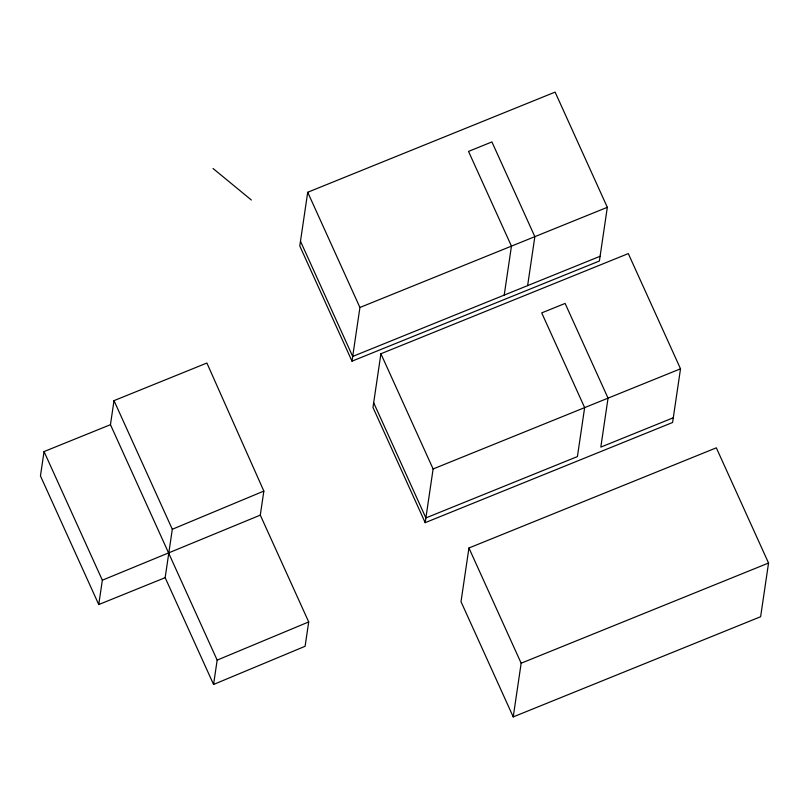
<?xml version="1.0" encoding="UTF-8"?>
<svg xmlns="http://www.w3.org/2000/svg" width="809" height="809" viewBox="0 0 809 809"><rect width="100%" height="100%" fill="white"/><g stroke="black" fill="none" stroke-linecap="round" stroke-linejoin="round"><path stroke-width="1.21" d="M114.008 400.637L110.459 424.685L44.05 451.574L40.45 475.914L98.749 604.556L165.157 577.666L172.307 529.268L114.008 400.637L206.892 363.029L263.845 491.083L260.296 515.131L308.704 621.929L305.104 646.28L213.566 684.465L165.157 577.666M98.749 604.556L102.349 580.205L44.05 451.574M213.566 684.465L217.166 660.114L110.459 424.685M307.713 192.269L299.785 245.966L351.996 361.168L599.398 261.004L607.326 207.316L555.105 92.105L307.713 192.269L359.924 307.481L351.996 361.168M380.908 353.755L372.979 407.453L425.19 522.665L672.592 422.49L680.521 368.803L628.3 253.591L380.908 353.755L433.118 468.967L425.19 522.665M504.219 295.103L511.45 246.128L468.522 151.404L491.923 141.929L534.85 236.663L527.62 285.628M468.937 547.996L461.009 601.684L513.23 716.895L760.622 616.731L768.55 563.034L716.329 447.832L468.937 547.996L521.158 663.208L513.23 716.895M172.307 529.268L263.845 491.083M260.296 515.131L102.349 580.205M217.166 660.114L308.704 621.929M359.924 307.481L607.326 207.316M600.096 256.281L352.694 356.445L300.483 241.234M433.118 468.967L680.521 368.803M673.28 417.768L600.814 447.114L608.044 398.149L565.107 303.426L541.717 312.891L584.644 407.625L577.414 456.589L425.888 517.932L373.677 402.73M521.158 663.208L768.55 563.034M213.04 168.494L251.366 200.015"/></g></svg>
